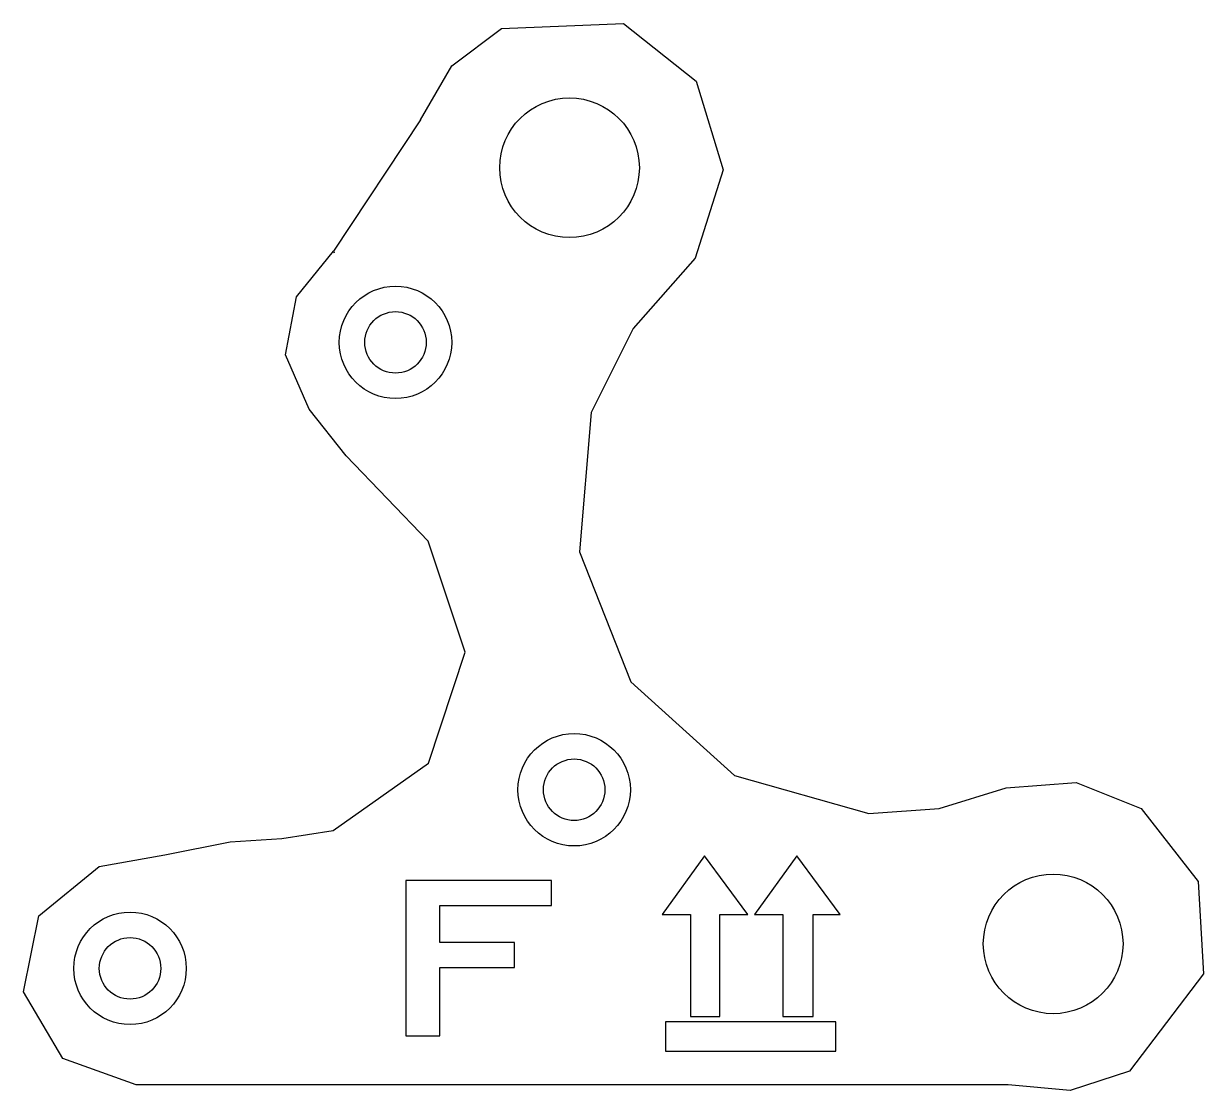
# Model space of a CAD drawing. Header units: millimetres. Extents: x -39.6 to 36.4, y -29.5 to 39.2.
import ezdxf

# ---------------------------------------------------------------- set-up
doc = ezdxf.new("R2010")
doc.units = ezdxf.units.MM

msp = doc.modelspace()

# ---------------------------------------------------------------- linework, layer by layer
at = {"color": 7, "linetype": 'Continuous'}
for p, q in [((-14.039, 33), (-19.646, 24.54)), ((-19.646, 24.54), (-19.613, 24.443)), ((4.25, -14.4), (1.52, -18.18)), ((7.05, -18.18), (4.25, -14.4)), ((10.2, -14.4), (7.47, -18.18)), ((13, -18.18), (10.2, -14.4)), ((-5.6, -16), (-15, -16)), ((-15, -16), (-15, -26)), ((-5.6, -17.6), (-5.6, -16)), ((-12.8, -20), (-12.8, -17.6)), ((-12.8, -17.6), (-5.6, -17.6)), ((1.52, -18.18), (3.34, -18.18)), ((3.34, -18.18), (3.34, -24.76)), ((5.23, -24.76), (5.23, -18.18)), ((5.23, -18.18), (7.05, -18.18)), ((7.47, -18.18), (9.29, -18.18)), ((9.29, -18.18), (9.29, -24.76)), ((11.25, -24.76), (11.25, -18.18)), ((11.25, -18.18), (13, -18.18)), ((-8, -20), (-12.8, -20)), ((-8, -21.6), (-8, -20)), ((-12.8, -26), (-12.8, -21.6)), ((-12.8, -21.6), (-8, -21.6)), ((3.34, -24.76), (5.23, -24.76)), ((9.29, -24.76), (11.25, -24.76)), ((12.72, -25.11), (1.73, -25.11)), ((1.73, -25.11), (1.73, -27)), ((12.72, -27), (12.72, -25.11)), ((-15, -26), (-12.8, -26)), ((1.73, -27), (12.72, -27)), ((23.822, -29.157), (-32.36, -29.152))]:
    msp.add_line(p, q, dxfattribs=at)
at = {"color": 7, "linetype": 'Continuous', "flags": 128}
for points in [[(-14.039, 33), (-12.039, 36.481), (-8.831, 38.894), (-0.972, 39.199), (3.714, 35.499), (5.455, 29.788), (3.639, 24.098), (-0.347, 19.556), (-3.055, 14.159), (-3.812, 5.183), (-0.505, -3.194), (6.176, -9.233), (14.845, -11.676), (19.364, -11.357), (23.699, -10.035), (28.195, -9.692), (32.385, -11.354), (36.059, -16.058), (36.398, -22.018), (31.636, -28.277), (27.819, -29.517), (23.822, -29.157)], [(-32.36, -29.152), (-37.098, -27.471), (-39.623, -23.163), (-38.634, -18.269), (-34.753, -15.088), (-30.516, -14.347), (-26.316, -13.501), (-22.985, -13.292), (-19.671, -12.783), (-13.524, -8.44), (-11.176, -1.286), (-13.551, 5.855), (-18.833, 11.353), (-21.228, 14.358), (-22.746, 17.863), (-22.035, 21.605), (-19.646, 24.54)]]:
    msp.add_lwpolyline(points, dxfattribs=at)
at = {"color": 7, "linetype": 'Continuous'}
for centre, radius in [((-4.447, 29.913), 4.5), ((-15.661, 18.665), 3.622), ((-15.661, 18.665), 1.982), ((-4.148, -10.151), 3.622), ((-4.148, -10.151), 1.982), ((26.717, -20.08), 4.5), ((-32.764, -21.657), 3.622), ((-32.764, -21.657), 1.982)]:
    msp.add_circle(centre, radius, dxfattribs=at)

doc.saveas('drawing.dxf')
